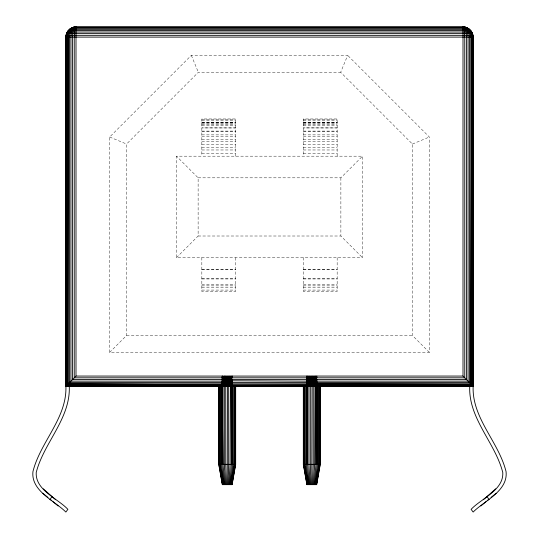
<?xml version="1.0" encoding="UTF-8"?>
<svg xmlns="http://www.w3.org/2000/svg" width="539" height="539" viewBox="0 0 539 539"><rect width="100%" height="100%" fill="white"/><g stroke="black" fill="none" stroke-linecap="round" stroke-linejoin="round"><path stroke-width="0.4" stroke-dasharray="2.69 2.02" d="M429.34 352.378L412.423 335.467L412.423 144.041L340.661 72.28L347.668 55.369L191.332 55.369L109.66 137.034L109.66 352.378L429.34 352.378L429.34 137.034L347.668 55.369M109.66 352.378L126.577 335.467L126.577 144.041L198.339 72.28L340.661 72.28M176.469 257.662L198.123 236.008L198.123 177.823L176.469 156.175L362.531 156.175L362.531 257.662L176.469 257.662L176.469 156.175M198.123 177.823L340.877 177.823L362.531 156.175M412.423 144.041L429.34 137.034M201.842 119.328L235.671 119.328M303.329 119.328L337.158 119.328M201.842 120.413L235.671 120.413M303.329 120.413L337.158 120.413M201.842 122.212L235.671 122.212M303.329 122.212L337.158 122.212M201.842 122.346L235.671 122.346M303.329 122.346L337.158 122.346M201.842 122.697L235.671 122.697M303.329 122.697L337.158 122.697M201.842 123.754L235.671 123.754M303.329 123.754L337.158 123.754M201.842 124.718L235.671 124.718M303.329 124.718L337.158 124.718M201.842 125.513L235.671 125.513M303.329 125.513L337.158 125.513M201.842 131.085L235.671 131.085M303.329 131.085L337.158 131.085M201.842 131.799L235.671 131.799M303.329 131.799L337.158 131.799M201.842 134.871L235.671 134.871M303.329 134.871L337.158 134.871M201.842 136.34L235.671 136.34M303.329 136.34L337.158 136.34M201.842 139.298L235.671 139.298M303.329 139.298L337.158 139.298M201.842 141.508L235.671 141.508M303.329 141.508L337.158 141.508M201.842 144.344L235.671 144.344M303.329 144.344L337.158 144.344M201.842 147.282L235.671 147.282M303.329 147.282L337.158 147.282M201.842 149.977L235.671 149.977M303.329 149.977L337.158 149.977M201.842 153.635L235.671 153.635M303.329 153.635L337.158 153.635M198.123 236.008L340.877 236.008L362.531 257.662M201.842 269.392L235.671 269.392M303.329 269.392L337.158 269.392M201.842 269.493L235.671 269.493M303.329 269.493L337.158 269.493M201.842 278.441L235.671 278.441M303.329 278.441L337.158 278.441M201.842 278.966L235.671 278.966M303.329 278.966L337.158 278.966M201.842 284.599L235.671 284.599M303.329 284.599L337.158 284.599M201.842 285.872L235.671 285.872M303.329 285.872L337.158 285.872M201.842 287.711L235.671 287.711M303.329 287.711L337.158 287.711M201.842 290.076L235.671 290.076M303.329 290.076L337.158 290.076M126.577 335.467L412.423 335.467M109.66 137.034L126.577 144.041M191.332 55.369L198.339 72.28M340.877 177.823L340.877 236.008M337.158 156.175L337.158 118.964L303.329 118.964L303.329 156.175M337.158 257.662L337.158 291.491L303.329 291.491L303.329 257.662M235.671 156.175L235.671 118.964L201.842 118.964L201.842 156.175M235.671 257.662L235.671 291.491L201.842 291.491L201.842 257.662M235.671 127.918L201.842 127.918L235.671 127.959M337.158 127.918L303.329 127.918L337.158 127.959"/><path stroke-width="0.81" d="M469.738 386.207C468.25 418.459 495.166 442.593 502.772 472.46C503.857 490.207 481.071 498.595 471.113 509.348L473.148 512.05C484.312 500.758 508.183 491.036 506.06 471.638C498.791 441.919 471.787 418.129 473.148 386.207L473.148 37.097C473.242 31.673 468.425 26.856 463.001 26.95L75.999 26.95C70.602 26.862 65.866 31.713 66.007 37.097L65.893 386.167C67.18 418.069 40.25 441.919 32.94 471.638C30.817 491.036 54.688 500.758 65.852 512.05L67.887 509.348C57.929 498.595 35.143 490.207 36.228 472.46C43.834 442.593 70.75 418.459 69.261 386.207M66.021 37.097L66.007 386.052L66.007 37.097L66.196 385.863L473.148 386.207L65.852 386.207L65.852 37.097C65.758 31.673 70.575 26.856 75.999 26.95L75.999 376.06L65.893 386.167L222.142 386.207L222.984 464.355L224.776 484.649M229.654 484.649L231.44 464.355L231.137 376.081L75.999 376.06M314.224 484.649L316.016 464.355L315.713 376.081L231.137 376.081L232.289 377.819L464.759 377.819L464.759 37.097L464.349 30.575L463.877 28.311L463.001 26.95L463.001 376.06L473.107 386.167L316.858 386.207C312.674 384.617 310.39 380.029 308.786 376.114L308.369 385.917L308.894 386.207L308.894 464.355L310.12 484.649M232.289 376.06L232.289 377.819L74.241 377.819L74.241 37.097L74.651 30.575L75.123 28.311L75.999 26.95C70.67 26.896 66.351 31.909 66.465 37.097L66.802 385.257L222.142 384.846L227.559 384.374L232.289 384.846L471.315 384.374L471.787 37.097C471.908 32.192 468.209 26.97 463.001 26.95L463.277 27.105M463.54 27.105L463.001 26.95C468.398 26.862 473.134 31.713 472.993 37.097L472.804 385.863L316.858 386.052L313.9 383.411L312.108 380.777L306.711 381.134L227.532 380.777L222.142 381.134L70.926 381.134L70.926 37.097C71.087 33.452 71.707 27.873 75.999 26.95L75.696 27.105M473.107 386.167L473.148 37.097L65.852 37.097L65.893 386.167L222.526 386.207L222.695 376.067C225.248 379.315 226.521 383.775 230.409 385.904L232.289 386.207L232.653 464.355L230.348 484.649M225.545 484.649L224.325 464.355L224.325 386.207L222.533 385.526L222.142 384.846L67.685 384.374L68.224 37.097C68.136 32.576 70.98 27.118 75.999 26.95L75.46 27.105M68.224 37.097L68.224 383.835L222.142 383.835L227.552 383.337L232.289 383.835L306.711 383.835L312.121 383.337L316.858 383.835L470.776 383.835L471.787 37.097L472.198 385.257L232.289 385.594L227.566 385.21L222.142 385.594L66.196 385.863L66.465 37.097L66.465 385.594L222.142 385.594L222.984 386.207L223.8 385.917L224.217 376.114C225.646 379.921 227.916 383.781 231.453 385.971M224.076 484.649L221.778 464.355L222.142 376.06C223.853 379.672 225.854 383.633 229.425 385.863L229.425 386.207L230.409 385.904L229.991 376.128L232.289 379.53L232.289 386.207M308.652 484.649L306.347 464.355L306.711 376.06C308.423 379.672 310.424 383.633 313.994 385.863L314.001 386.207L314.978 385.904L314.56 376.128L316.858 379.53L317.222 464.355L314.924 484.649M226.67 376.195L226.542 386.207L229.425 385.863L229.055 376.161L232.289 381.134M472.871 35.338C472.076 30.669 467.764 26.903 463.001 26.95C467.293 27.873 467.913 33.452 468.074 37.097L468.074 381.134L316.858 381.134L313.624 376.161L313.994 385.863L311.111 386.207L311.246 376.195M228.064 484.649L228.684 464.355L228.684 386.207L229.425 385.863M312.633 484.649L313.253 464.355L313.253 386.207L313.994 385.863M224.325 386.207L224.938 376.148L225.511 377.772L225.221 386.207L222.546 384.758L222.142 383.835M308.894 386.207L309.507 376.148L310.08 377.772L309.79 386.207L307.115 384.758L306.711 383.835M228.88 484.649L230.106 464.355L230.409 385.904M313.455 484.649L314.675 464.355L314.978 385.904C311.097 383.775 309.817 379.315 307.27 376.067L307.095 386.207L306.711 386.052M230.948 484.649L233.69 464.355L233.69 386.207M315.524 484.649L318.266 464.355L318.266 386.207M231.44 484.649L234.539 464.355L234.539 386.207M316.009 484.649L319.108 464.355L319.108 386.207M231.797 484.649L235.159 464.355L235.159 386.207M316.373 484.649L319.735 464.355L319.735 386.207M232.019 484.649L235.543 464.355L235.543 386.207M316.588 484.649L320.112 464.355L320.112 386.207M235.671 386.207L235.671 464.355L232.093 484.649L222.337 484.649L218.76 464.355L218.76 386.207M320.24 386.207L320.24 464.355L316.662 484.649L306.907 484.649L303.329 464.355L303.329 386.207M66.129 35.338C66.924 30.669 71.236 26.903 75.999 26.95C72.482 28.628 72.859 33.755 72.529 37.097L72.529 379.53L466.471 379.53L466.471 37.097C466.141 33.755 466.518 28.628 463.001 26.95L467.825 28.311L471.039 31.538M66.93 33.627L67.644 32.023M67.961 31.538L71.175 28.311L75.999 26.95L75.204 27.105M49.891 499.505L51.933 496.803M227.498 376.202L227.215 484.649M312.074 376.202L311.785 484.649M483.308 499.761L495.712 488.833M480.896 505.959L485.962 501.721M487.229 500.664L488.496 499.606M491.029 497.49L496.102 493.252M71.896 28.311L75.999 26.95L74.968 27.105M71.478 28.311L75.999 26.95C71.256 27.395 69.477 33.014 69.477 37.097L69.477 382.582L222.142 382.582L227.546 382.131L232.289 382.582L306.711 382.582L312.115 382.131L316.858 382.582L469.523 382.582L469.523 37.097C469.523 33.014 467.744 27.395 463.001 26.95L463.796 27.105M222.142 382.582L222.56 383.741L225.228 385.85L225.747 386.207L226.542 385.83L225.248 385.257L222.587 382.495L222.142 381.134M306.711 382.582L307.136 383.741L309.797 385.85L310.316 386.207L311.118 385.83L309.817 385.257L307.156 382.495L306.711 381.134M73.547 27.563L75.999 26.95C70.798 26.963 67.092 32.192 67.213 37.097L66.802 385.257L222.142 385.594M306.711 385.594L307.56 386.207L308.369 385.917L307.102 385.526L306.711 384.846M316.022 385.971L314.978 385.904M316.858 376.06L315.713 376.081L316.858 377.819L316.858 376.06L463.001 376.06M74.241 27.105L464.759 27.105M72.529 27.563L466.471 27.563M70.926 28.311L468.074 28.311M69.477 29.322L469.523 29.322M68.224 30.575L470.776 30.575M67.213 32.023L471.787 32.023M66.465 33.627L472.535 33.627M66.007 35.338L472.993 35.338M312.081 377.778L316.858 384.846L471.787 384.846L471.787 37.097M312.094 379.315L313.853 382.191L316.858 385.594L472.535 385.594L472.535 37.097C472.649 31.909 468.33 26.896 463.001 26.95L464.032 27.105M316.858 386.052L472.993 386.052L472.993 37.097M218.76 464.355L235.671 464.355M303.329 464.355L320.24 464.355M316.858 385.594L472.804 385.863L472.535 37.097L472.198 385.257L316.858 384.846M471.315 384.374L316.858 383.835L312.728 377.778M68.224 383.835L222.142 384.846L67.213 384.846L67.213 37.097L67.685 384.374M312.108 380.777L316.858 381.134M465.453 27.563L463.001 26.95L467.522 28.311M467.104 28.311L463.001 26.95C468.02 27.118 470.864 32.576 470.776 37.097L470.776 383.835M312.142 385.823L309.851 384.428L307.183 381.06L306.711 379.53M227.573 385.823L225.275 384.428L222.607 381.06L222.142 379.53M232.289 386.052L229.331 383.411L227.532 380.777M312.91 386.207L309.885 383.397L307.21 379.476L306.711 377.819M228.341 386.207L225.315 383.397L222.634 379.476L222.142 377.819M42.898 493.252L47.971 497.49M50.504 499.606L51.771 500.664M53.038 501.721L58.104 505.959M43.288 488.833L55.692 499.761M232.289 385.594L229.284 382.191L227.525 379.315M232.289 384.846L227.512 377.778M487.067 496.803L489.109 499.505M310.08 377.772L311.205 379.315M225.511 377.772L226.629 379.315M310.141 376.168L311.225 377.778M225.565 376.168L226.649 377.778M232.289 383.835L228.159 377.778M316.858 382.582L312.694 376.188L312.903 385.836M232.289 382.582L228.125 376.188L228.334 385.836M471.356 32.023L472.07 33.627M306.981 484.649L303.457 464.355L303.457 386.207M222.412 484.649L218.888 464.355L218.888 386.207M307.203 484.649L303.841 464.355L303.841 386.207M222.627 484.649L219.265 464.355L219.265 386.207M307.56 484.649L304.461 464.355L304.461 386.207M222.991 484.649L219.892 464.355L219.892 386.207M308.052 484.649L305.31 464.355L305.31 386.207M223.476 484.649L220.734 464.355L220.734 386.207M306.711 386.207L307.56 464.355L309.346 484.649M310.936 484.649L310.316 464.355L310.316 386.207M226.367 484.649L225.747 464.355L225.747 386.207M473.02 37.097L473.148 386.207M472.972 365.031L472.993 386.052M317.222 386.207L317.222 464.355L316.029 386.207L316.016 464.355M307.56 386.207L307.56 464.355M306.347 386.207L306.347 464.355M232.653 386.207L232.653 464.355L231.46 386.207L231.44 464.355M222.984 386.207L222.984 464.355M221.778 386.207L221.778 464.355"/></g></svg>
